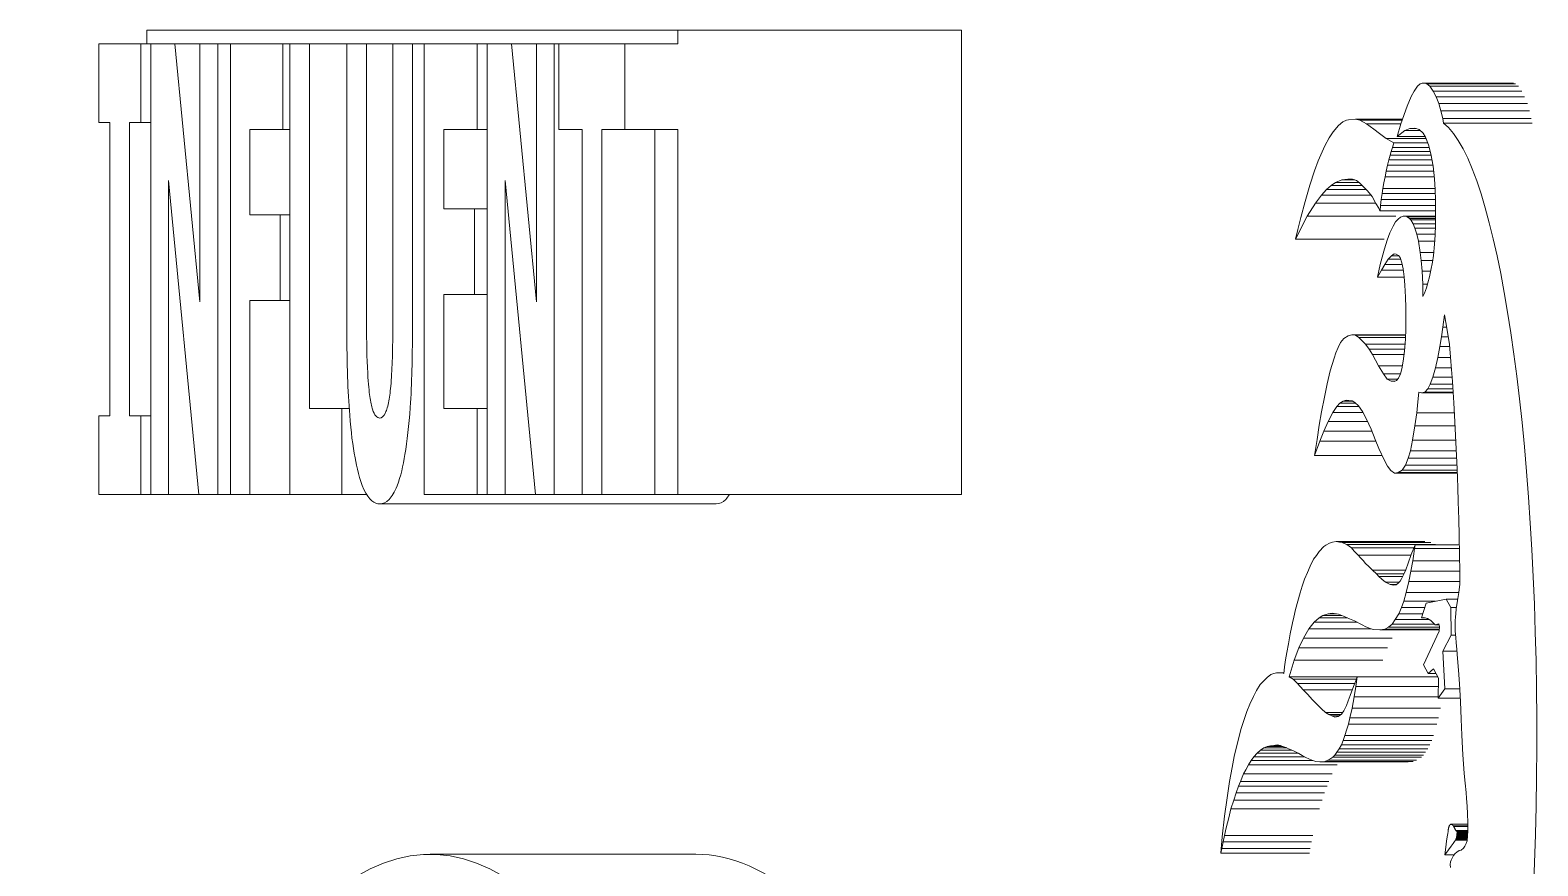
# Model space of a CAD drawing. Header units: inches. Extents: x 14 to 368, y 5 to 236.
# Drawn here: x 174.13 to 175.178, y 103.436 to 104.016 of the extents above; entities that cross this region are included whole.
import ezdxf

# ---------------------------------------------------------------- set-up
doc = ezdxf.new("R2010")
doc.units = ezdxf.units.IN
doc.header["$LTSCALE"] = 11
doc.header["$MEASUREMENT"] = 0
doc.layers.add('Visible (ANSI)', color=7, linetype='Continuous', lineweight=50)

msp = doc.modelspace()

# ---------------------------------------------------------------- linework, layer by layer
at = {"layer": 'Visible (ANSI)', "linetype": 'Continuous', "lineweight": 18}
for p, q in [((174.211443, 104.016225), (174.580445, 104.016225)), ((174.211443, 104.006725), (174.211443, 104.016225)), ((174.580445, 104.016225), (174.580445, 104.006725)), ((174.777407, 104.016225), (174.580445, 104.016225)), ((174.777407, 104.016225), (174.777407, 103.693725)), ((174.207194, 104.006725), (174.177948, 104.006725)), ((174.177948, 104.006725), (174.177948, 103.952191)), ((174.214045, 104.006725), (174.207194, 104.006725)), ((174.207194, 103.952191), (174.207194, 104.006725)), ((174.230782, 104.006725), (174.214045, 104.006725)), ((174.214045, 104.006725), (174.214045, 103.693725)), ((174.248136, 104.006725), (174.230782, 104.006725)), ((174.248136, 103.827397), (174.230782, 104.006725)), ((174.260601, 104.006725), (174.248136, 104.006725)), ((174.248136, 104.006725), (174.248136, 103.827397)), ((174.269434, 104.006725), (174.260601, 104.006725)), ((174.260601, 103.693725), (174.260601, 104.006725)), ((174.305815, 104.006725), (174.269434, 104.006725)), ((174.269434, 104.006725), (174.269434, 103.693725)), ((174.31064, 104.006725), (174.305815, 104.006725)), ((174.305815, 103.947118), (174.305815, 104.006725)), ((174.324294, 104.006725), (174.31064, 104.006725)), ((174.31064, 104.006725), (174.31064, 103.693725)), ((174.350393, 104.006725), (174.324294, 104.006725)), ((174.324294, 103.753332), (174.324294, 104.006725)), ((174.364047, 104.006725), (174.350393, 104.006725)), ((174.350393, 104.006725), (174.350393, 103.806851)), ((174.382282, 104.006725), (174.364047, 104.006725)), ((174.364047, 103.811417), (174.364047, 104.006725)), ((174.395936, 104.006725), (174.382282, 104.006725)), ((174.382282, 104.006725), (174.382282, 103.811417)), ((174.404196, 104.006725), (174.395936, 104.006725)), ((174.395936, 103.807105), (174.395936, 104.006725)), ((174.44093, 104.006725), (174.404196, 104.006725)), ((174.404196, 104.006725), (174.404196, 103.693725)), ((174.447957, 104.006725), (174.44093, 104.006725)), ((174.44093, 103.947118), (174.44093, 104.006725)), ((174.464694, 104.006725), (174.447957, 104.006725)), ((174.447957, 104.006725), (174.447957, 103.693725)), ((174.482048, 104.006725), (174.464694, 104.006725)), ((174.482048, 103.827397), (174.464694, 104.006725)), ((174.494513, 104.006725), (174.482048, 104.006725)), ((174.482048, 104.006725), (174.482048, 103.827397)), ((174.497708, 104.006725), (174.494513, 104.006725)), ((174.494513, 103.693725), (174.494513, 104.006725)), ((174.543515, 104.006725), (174.497708, 104.006725)), ((174.497708, 104.006725), (174.497708, 103.947118)), ((174.580445, 104.006725), (174.543515, 104.006725)), ((174.543515, 103.947118), (174.543515, 104.006725)), ((175.092033, 103.973857), (175.09441, 103.977305)), ((175.09441, 103.977305), (175.096109, 103.978959)), ((175.096109, 103.978959), (175.097664, 103.979334)), ((175.097664, 103.979334), (175.099433, 103.979469)), ((175.160984, 103.979469), (175.099433, 103.979469)), ((175.099433, 103.979469), (175.100925, 103.97894)), ((175.162476, 103.97894), (175.100925, 103.97894)), ((175.100925, 103.97894), (175.102885, 103.977374)), ((175.164436, 103.977374), (175.102885, 103.977374)), ((175.102885, 103.977374), (175.105306, 103.973892)), ((175.087099, 103.963465), (175.08996, 103.970215)), ((175.08996, 103.970215), (175.092033, 103.973857)), ((175.166856, 103.973892), (175.105306, 103.973892)), ((175.105306, 103.973892), (175.107271, 103.969861)), ((175.168822, 103.969861), (175.107271, 103.969861)), ((175.107271, 103.969861), (175.109183, 103.965182)), ((175.170733, 103.965182), (175.109183, 103.965182)), ((175.109183, 103.965182), (175.110573, 103.960249)), ((175.042567, 103.95262), (175.044908, 103.953678)), ((175.044908, 103.953678), (175.046354, 103.953965)), ((175.046354, 103.953965), (175.051268, 103.95434)), ((175.083975, 103.95434), (175.051268, 103.95434)), ((175.051268, 103.95434), (175.054375, 103.953783)), ((175.083784, 103.953783), (175.054375, 103.953783)), ((175.054375, 103.953783), (175.059027, 103.951214)), ((175.082889, 103.951168), (175.087099, 103.963465)), ((175.172123, 103.960249), (175.110573, 103.960249)), ((175.110573, 103.960249), (175.111852, 103.95488)), ((175.173403, 103.95488), (175.111852, 103.95488)), ((175.111852, 103.95488), (175.112397, 103.951619)), ((174.177948, 103.952191), (174.185744, 103.952191)), ((174.185744, 103.952191), (174.185744, 103.748259)), ((174.199398, 103.952191), (174.207194, 103.952191)), ((174.199398, 103.748259), (174.199398, 103.952191)), ((174.214045, 103.952191), (174.207194, 103.952191)), ((174.283, 103.947118), (174.305815, 103.947118)), ((174.283, 103.888018), (174.283, 103.947118)), ((174.31064, 103.947118), (174.305815, 103.947118)), ((174.417762, 103.892077), (174.417762, 103.947118)), ((174.417762, 103.947118), (174.44093, 103.947118)), ((174.447957, 103.947118), (174.44093, 103.947118)), ((174.497708, 103.947118), (174.513784, 103.947118)), ((174.513784, 103.947118), (174.513784, 103.693725)), ((174.527438, 103.947118), (174.543515, 103.947118)), ((174.527438, 103.693725), (174.527438, 103.947118)), ((174.580445, 103.947118), (174.543515, 103.947118)), ((174.564369, 103.693725), (174.564369, 103.947118)), ((174.580445, 103.947118), (174.580445, 103.693725)), ((175.033069, 103.941347), (175.035758, 103.945655)), ((175.035758, 103.945655), (175.039415, 103.950036)), ((175.039415, 103.950036), (175.042567, 103.95262)), ((175.082904, 103.951214), (175.059027, 103.951214)), ((175.059027, 103.951214), (175.063899, 103.947409)), ((175.063899, 103.947409), (175.067898, 103.944373)), ((175.067898, 103.944373), (175.072697, 103.94098)), ((175.080184, 103.942252), (175.082889, 103.951168)), ((175.085513, 103.946609), (175.080184, 103.942252)), ((175.088962, 103.947931), (175.085513, 103.946609)), ((175.096132, 103.946609), (175.085513, 103.946609)), ((175.092597, 103.948208), (175.088962, 103.947931)), ((175.093354, 103.947931), (175.088962, 103.947931)), ((175.095591, 103.947113), (175.092597, 103.948208)), ((175.09822, 103.944665), (175.095591, 103.947113)), ((175.099837, 103.941876), (175.09822, 103.944665)), ((175.173947, 103.951619), (175.112397, 103.951619)), ((175.025312, 103.925518), (175.029924, 103.935833)), ((175.029924, 103.935833), (175.033069, 103.941347)), ((175.100198, 103.94098), (175.072697, 103.94098)), ((175.072697, 103.94098), (175.077864, 103.938046)), ((175.076892, 103.934627), (175.076088, 103.931952)), ((175.077864, 103.938046), (175.076892, 103.934627)), ((175.102524, 103.934627), (175.076892, 103.934627)), ((175.101382, 103.938046), (175.077864, 103.938046)), ((175.099619, 103.942252), (175.080184, 103.942252)), ((175.102012, 103.936481), (175.099837, 103.941876)), ((175.10373, 103.930258), (175.102012, 103.936481)), ((175.022766, 103.918524), (175.025312, 103.925518)), ((175.073602, 103.92233), (175.072643, 103.918165)), ((175.074502, 103.926035), (175.073602, 103.92233)), ((175.105059, 103.92233), (175.073602, 103.92233)), ((175.075344, 103.929281), (175.074502, 103.926035)), ((175.104438, 103.926035), (175.074502, 103.926035)), ((175.076088, 103.931952), (175.075344, 103.929281)), ((175.103893, 103.929281), (175.075344, 103.929281)), ((175.103262, 103.931952), (175.076088, 103.931952)), ((175.105176, 103.92163), (175.10373, 103.930258)), ((175.10607, 103.91296), (175.105176, 103.92163)), ((174.22651, 103.911861), (174.247475, 103.693725)), ((174.22651, 103.693725), (174.22651, 103.911861)), ((174.460422, 103.693725), (174.460422, 103.911861)), ((174.460422, 103.911861), (174.481387, 103.693725)), ((175.019478, 103.908603), (175.022766, 103.918524)), ((175.041714, 103.912224), (175.037445, 103.910483)), ((175.045925, 103.912776), (175.041714, 103.912224)), ((175.050788, 103.912224), (175.041714, 103.912224)), ((175.049175, 103.912793), (175.045925, 103.912776)), ((175.049223, 103.912776), (175.045925, 103.912776)), ((175.051865, 103.911844), (175.049175, 103.912793)), ((175.054156, 103.910172), (175.051865, 103.911844)), ((175.071803, 103.914237), (175.071022, 103.9102)), ((175.072643, 103.918165), (175.071803, 103.914237)), ((175.105939, 103.914237), (175.071803, 103.914237)), ((175.105534, 103.918165), (175.072643, 103.918165)), ((175.106548, 103.905318), (175.10607, 103.91296)), ((175.016296, 103.897226), (175.019478, 103.908603)), ((175.027555, 103.901649), (175.023435, 103.896026)), ((175.031036, 103.905608), (175.027555, 103.901649)), ((175.061983, 103.901649), (175.027555, 103.901649)), ((175.03428, 103.908395), (175.031036, 103.905608)), ((175.058559, 103.905608), (175.031036, 103.905608)), ((175.037445, 103.910483), (175.03428, 103.908395)), ((175.055879, 103.908395), (175.03428, 103.908395)), ((175.05373, 103.910483), (175.037445, 103.910483)), ((175.056448, 103.907808), (175.054156, 103.910172)), ((175.059545, 103.904581), (175.056448, 103.907808)), ((175.062816, 103.900647), (175.059545, 103.904581)), ((175.069755, 103.90283), (175.069133, 103.898577)), ((175.07028, 103.906279), (175.069755, 103.90283)), ((175.106671, 103.90283), (175.069755, 103.90283)), ((175.071022, 103.9102), (175.07028, 103.906279)), ((175.106488, 103.906279), (175.07028, 103.906279)), ((175.106886, 103.898459), (175.106548, 103.905318)), ((174.439124, 103.892077), (174.417762, 103.892077)), ((174.447957, 103.892077), (174.439124, 103.892077)), ((174.439124, 103.83247), (174.439124, 103.892077)), ((175.013316, 103.886156), (175.016296, 103.897226)), ((175.023435, 103.896026), (175.017799, 103.887055)), ((175.065376, 103.896026), (175.023435, 103.896026)), ((175.065516, 103.895774), (175.062816, 103.900647)), ((175.067449, 103.892459), (175.065516, 103.895774)), ((175.068157, 103.890778), (175.067449, 103.892459)), ((175.068324, 103.890791), (175.068157, 103.890778)), ((175.106957, 103.890778), (175.068157, 103.890778)), ((175.068609, 103.894332), (175.068324, 103.890791)), ((175.106957, 103.890791), (175.068324, 103.890791)), ((175.069133, 103.898577), (175.068609, 103.894332)), ((175.106924, 103.894332), (175.068609, 103.894332)), ((175.10688, 103.898577), (175.069133, 103.898577)), ((175.106962, 103.890321), (175.106886, 103.898459)), ((175.106918, 103.881028), (175.106962, 103.890321)), ((174.304009, 103.888018), (174.283, 103.888018)), ((174.304009, 103.828411), (174.304009, 103.888018)), ((174.31064, 103.888018), (174.304009, 103.888018)), ((175.017799, 103.887055), (175.009684, 103.870934)), ((175.011196, 103.877789), (175.013316, 103.886156)), ((175.079349, 103.887055), (175.017799, 103.887055)), ((175.075221, 103.875379), (175.077394, 103.880063)), ((175.077394, 103.880063), (175.07913, 103.883161)), ((175.07913, 103.883161), (175.080917, 103.884991)), ((175.080917, 103.884991), (175.082567, 103.886243)), ((175.082567, 103.886243), (175.084284, 103.886939)), ((175.106946, 103.886939), (175.084284, 103.886939)), ((175.084284, 103.886939), (175.085903, 103.886921)), ((175.106946, 103.886921), (175.085903, 103.886921)), ((175.085903, 103.886921), (175.08723, 103.886458)), ((175.106944, 103.886458), (175.08723, 103.886458)), ((175.08723, 103.886458), (175.088729, 103.885442)), ((175.106939, 103.885442), (175.088729, 103.885442)), ((175.088729, 103.885442), (175.089836, 103.884397)), ((175.106934, 103.884397), (175.089836, 103.884397)), ((175.089836, 103.884397), (175.091241, 103.88168)), ((175.106921, 103.88168), (175.091241, 103.88168)), ((175.091241, 103.88168), (175.092524, 103.878672)), ((175.106709, 103.873766), (175.106918, 103.881028)), ((175.009684, 103.870934), (175.011196, 103.877789)), ((175.071234, 103.870934), (175.009684, 103.870934)), ((175.071336, 103.864198), (175.073318, 103.870433)), ((175.073318, 103.870433), (175.075221, 103.875379)), ((175.10685, 103.878672), (175.092524, 103.878672)), ((175.092524, 103.878672), (175.093909, 103.8744)), ((175.106727, 103.8744), (175.093909, 103.8744)), ((175.093909, 103.8744), (175.095024, 103.869543)), ((175.106409, 103.869543), (175.095024, 103.869543)), ((175.095024, 103.869543), (175.09622, 103.861868)), ((175.106271, 103.867602), (175.106709, 103.873766)), ((175.069705, 103.858425), (175.071336, 103.864198)), ((175.076363, 103.859419), (175.074024, 103.857058)), ((175.078049, 103.860738), (175.076363, 103.859419)), ((175.081441, 103.859419), (175.076363, 103.859419)), ((175.079498, 103.86065), (175.078049, 103.860738)), ((175.081155, 103.859784), (175.079498, 103.86065)), ((175.08233, 103.858287), (175.081155, 103.859784)), ((175.1057, 103.861868), (175.09622, 103.861868)), ((175.09622, 103.861868), (175.096895, 103.856271)), ((175.104783, 103.854977), (175.105482, 103.859676)), ((175.105482, 103.859676), (175.106271, 103.867602)), ((175.066521, 103.844556), (175.068514, 103.853534)), ((175.069248, 103.849553), (175.06659, 103.844561)), ((175.068514, 103.853534), (175.069705, 103.858425)), ((175.071653, 103.853505), (175.069248, 103.849553)), ((175.084547, 103.849553), (175.069248, 103.849553)), ((175.074024, 103.857058), (175.071653, 103.853505)), ((175.083781, 103.853505), (175.071653, 103.853505)), ((175.082736, 103.857058), (175.074024, 103.857058)), ((175.083546, 103.85461), (175.08233, 103.858287)), ((175.084417, 103.850511), (175.083546, 103.85461)), ((175.085189, 103.844817), (175.084417, 103.850511)), ((175.104975, 103.856271), (175.096895, 103.856271)), ((175.096895, 103.856271), (175.097551, 103.848696)), ((175.10352, 103.848696), (175.097551, 103.848696)), ((175.097551, 103.848696), (175.097989, 103.839834)), ((175.102707, 103.844972), (175.103697, 103.849507)), ((175.103697, 103.849507), (175.104783, 103.854977)), ((175.06659, 103.844561), (175.066521, 103.844556)), ((175.085207, 103.844556), (175.066521, 103.844556)), ((175.085206, 103.844561), (175.06659, 103.844561)), ((175.085581, 103.839094), (175.085189, 103.844817)), ((175.086014, 103.830795), (175.085581, 103.839094)), ((175.101377, 103.839834), (175.097989, 103.839834)), ((175.097989, 103.839834), (175.098156, 103.831092)), ((175.100561, 103.837191), (175.101619, 103.840616)), ((175.101619, 103.840616), (175.102707, 103.844972)), ((174.283, 103.693725), (174.283, 103.828411)), ((174.283, 103.828411), (174.304009, 103.828411)), ((174.31064, 103.828411), (174.304009, 103.828411)), ((174.417762, 103.83247), (174.439124, 103.83247)), ((174.417762, 103.753332), (174.417762, 103.83247)), ((174.447957, 103.83247), (174.439124, 103.83247)), ((175.086169, 103.823467), (175.086014, 103.830795)), ((175.098156, 103.831092), (175.099213, 103.833558)), ((175.099213, 103.833558), (175.100561, 103.837191)), ((175.086221, 103.815536), (175.086169, 103.823467)), ((175.113034, 103.81852), (175.11203, 103.809943)), ((175.114885, 103.807778), (175.113034, 103.81852)), ((175.085943, 103.801629), (175.086168, 103.808589)), ((175.086168, 103.808589), (175.086221, 103.815536)), ((175.11203, 103.809943), (175.111023, 103.803109)), ((175.114512, 103.809943), (175.11203, 103.809943)), ((175.116521, 103.797874), (175.114885, 103.807778)), ((175.039202, 103.795826), (175.040849, 103.799125)), ((175.040849, 103.799125), (175.043221, 103.802083)), ((175.043221, 103.802083), (175.046182, 103.803896)), ((175.046182, 103.803896), (175.048747, 103.804681)), ((175.086042, 103.804681), (175.048747, 103.804681)), ((175.048747, 103.804681), (175.0513, 103.804281)), ((175.086029, 103.804281), (175.0513, 103.804281)), ((175.0513, 103.804281), (175.053648, 103.802674)), ((175.085977, 103.802674), (175.053648, 103.802674)), ((175.053648, 103.802674), (175.055963, 103.80047)), ((175.055963, 103.80047), (175.058244, 103.798065)), ((175.085704, 103.798065), (175.058244, 103.798065)), ((175.058244, 103.798065), (175.060666, 103.794679)), ((175.085375, 103.793164), (175.085943, 103.801629)), ((175.109902, 103.796484), (175.108404, 103.788741)), ((175.111023, 103.803109), (175.109902, 103.796484)), ((175.116643, 103.796484), (175.109902, 103.796484)), ((175.115657, 103.803109), (175.111023, 103.803109)), ((175.117563, 103.785978), (175.116521, 103.797874)), ((175.033688, 103.779535), (175.036391, 103.78847)), ((175.036391, 103.78847), (175.037658, 103.792137)), ((175.037658, 103.792137), (175.039202, 103.795826)), ((175.085477, 103.794679), (175.060666, 103.794679)), ((175.060666, 103.794679), (175.063053, 103.790894)), ((175.085081, 103.790894), (175.063053, 103.790894)), ((175.063053, 103.790894), (175.065081, 103.787054)), ((175.065081, 103.787054), (175.067227, 103.783052)), ((175.083541, 103.780924), (175.084494, 103.786352)), ((175.084494, 103.786352), (175.085375, 103.793164)), ((175.108404, 103.788741), (175.106829, 103.781646)), ((175.117321, 103.788741), (175.108404, 103.788741)), ((175.118584, 103.772135), (175.117563, 103.785978)), ((175.031502, 103.770442), (175.033688, 103.779535)), ((175.083915, 103.783052), (175.067227, 103.783052)), ((175.067227, 103.783052), (175.070757, 103.77737)), ((175.082435, 103.77737), (175.070757, 103.77737)), ((175.070757, 103.77737), (175.073352, 103.773799)), ((175.081074, 103.774387), (175.08248, 103.77747)), ((175.08248, 103.77747), (175.083541, 103.780924)), ((175.10495, 103.775182), (175.103181, 103.770251)), ((175.106829, 103.781646), (175.10495, 103.775182)), ((175.118359, 103.775182), (175.10495, 103.775182)), ((175.117883, 103.781646), (175.106829, 103.781646)), ((175.029664, 103.761301), (175.031502, 103.770442)), ((175.080531, 103.773799), (175.073352, 103.773799)), ((175.073352, 103.773799), (175.076079, 103.77242)), ((175.078706, 103.77242), (175.076079, 103.77242)), ((175.076079, 103.77242), (175.078217, 103.772186)), ((175.078217, 103.772186), (175.079698, 103.772894)), ((175.079698, 103.772894), (175.081074, 103.774387)), ((175.095335, 103.764658), (175.094624, 103.757915)), ((175.09717, 103.764344), (175.095335, 103.764658)), ((175.099443, 103.764735), (175.09717, 103.764344)), ((175.101445, 103.767067), (175.099443, 103.764735)), ((175.119096, 103.764735), (175.099443, 103.764735)), ((175.103181, 103.770251), (175.101445, 103.767067)), ((175.118934, 103.767067), (175.101445, 103.767067)), ((175.118714, 103.770251), (175.103181, 103.770251)), ((175.119608, 103.757329), (175.118584, 103.772135)), ((175.02765, 103.751146), (175.029664, 103.761301)), ((175.038202, 103.754746), (175.035407, 103.750561)), ((175.040397, 103.757147), (175.038202, 103.754746)), ((175.053557, 103.754746), (175.038202, 103.754746)), ((175.042681, 103.758563), (175.040397, 103.757147)), ((175.051154, 103.757147), (175.040397, 103.757147)), ((175.044836, 103.759224), (175.042681, 103.758563)), ((175.04918, 103.758563), (175.042681, 103.758563)), ((175.046736, 103.758872), (175.044836, 103.759224)), ((175.04885, 103.758785), (175.046736, 103.758872)), ((175.050838, 103.757447), (175.04885, 103.758785)), ((175.05326, 103.755149), (175.050838, 103.757447)), ((175.05603, 103.751388), (175.05326, 103.755149)), ((175.094624, 103.757915), (175.093818, 103.750329)), ((175.119123, 103.764344), (175.09717, 103.764344)), ((175.120366, 103.744214), (175.119608, 103.757329)), ((174.177948, 103.748259), (174.177948, 103.693725)), ((174.185744, 103.748259), (174.177948, 103.748259)), ((174.207194, 103.748259), (174.199398, 103.748259)), ((174.207194, 103.693725), (174.207194, 103.748259)), ((174.214045, 103.748259), (174.207194, 103.748259)), ((174.346889, 103.753332), (174.324294, 103.753332)), ((174.351989, 103.753332), (174.346889, 103.753332)), ((174.346889, 103.693725), (174.346889, 103.753332)), ((174.44093, 103.753332), (174.417762, 103.753332)), ((174.447957, 103.753332), (174.44093, 103.753332)), ((174.44093, 103.693725), (174.44093, 103.753332)), ((175.026096, 103.741808), (175.02765, 103.751146)), ((175.032163, 103.744327), (175.029227, 103.737735)), ((175.035407, 103.750561), (175.032163, 103.744327)), ((175.059733, 103.744327), (175.032163, 103.744327)), ((175.056481, 103.750561), (175.035407, 103.750561)), ((175.059019, 103.745907), (175.05603, 103.751388)), ((175.062101, 103.739086), (175.059019, 103.745907)), ((175.093818, 103.750329), (175.092579, 103.741316)), ((175.120013, 103.750329), (175.093818, 103.750329)), ((175.121244, 103.725211), (175.120366, 103.744214)), ((175.024544, 103.731845), (175.026096, 103.741808)), ((175.029227, 103.737735), (175.026537, 103.730808)), ((175.062639, 103.737735), (175.029227, 103.737735)), ((175.065018, 103.731761), (175.062101, 103.739086)), ((175.092579, 103.741316), (175.090984, 103.731386)), ((175.1205, 103.741316), (175.092579, 103.741316)), ((175.022885, 103.720623), (175.024544, 103.731845)), ((175.026537, 103.730808), (175.022885, 103.720623)), ((175.065382, 103.730808), (175.026537, 103.730808)), ((175.067379, 103.725586), (175.065018, 103.731761)), ((175.071334, 103.71715), (175.067379, 103.725586)), ((175.089402, 103.72402), (175.087961, 103.718893)), ((175.090984, 103.731386), (175.089402, 103.72402)), ((175.121297, 103.72402), (175.089402, 103.72402)), ((175.120959, 103.731386), (175.090984, 103.731386)), ((175.121848, 103.711486), (175.121244, 103.725211)), ((175.069706, 103.720623), (175.022885, 103.720623)), ((175.073414, 103.713336), (175.071334, 103.71715)), ((175.075837, 103.710344), (175.073414, 103.713336)), ((175.085986, 103.714005), (175.083621, 103.71048)), ((175.087961, 103.718893), (175.085986, 103.714005)), ((175.121737, 103.714005), (175.085986, 103.714005)), ((175.121522, 103.718893), (175.087961, 103.718893)), ((175.078326, 103.708548), (175.075837, 103.710344)), ((175.08096, 103.708884), (175.078326, 103.708548)), ((175.121961, 103.708548), (175.078326, 103.708548)), ((175.083621, 103.71048), (175.08096, 103.708884)), ((175.121948, 103.708884), (175.08096, 103.708884)), ((175.121887, 103.71048), (175.083621, 103.71048)), ((175.122346, 103.6985), (175.121848, 103.711486)), ((174.177948, 103.693725), (174.207194, 103.693725)), ((174.214045, 103.693725), (174.207194, 103.693725)), ((174.214045, 103.693725), (174.22651, 103.693725)), ((174.247475, 103.693725), (174.22651, 103.693725)), ((174.247475, 103.693725), (174.260601, 103.693725)), ((174.269434, 103.693725), (174.260601, 103.693725)), ((174.269434, 103.693725), (174.283, 103.693725)), ((174.31064, 103.693725), (174.283, 103.693725)), ((174.31064, 103.693725), (174.346889, 103.693725)), ((174.364052, 103.693725), (174.346889, 103.693725)), ((174.404196, 103.693725), (174.44093, 103.693725)), ((174.447957, 103.693725), (174.44093, 103.693725)), ((174.447957, 103.693725), (174.460422, 103.693725)), ((174.481387, 103.693725), (174.460422, 103.693725)), ((174.481387, 103.693725), (174.494513, 103.693725)), ((174.513784, 103.693725), (174.494513, 103.693725)), ((174.513784, 103.693725), (174.527438, 103.693725)), ((174.564369, 103.693725), (174.527438, 103.693725)), ((174.580445, 103.693725), (174.564369, 103.693725)), ((174.592755, 103.693725), (174.580445, 103.693725)), ((174.777407, 103.693725), (174.592755, 103.693725)), ((175.122656, 103.688575), (175.122346, 103.6985)), ((174.607056, 103.68713), (174.373164, 103.68713)), ((175.122996, 103.676476), (175.122656, 103.688575)), ((175.123283, 103.665208), (175.122996, 103.676476)), ((175.030594, 103.658429), (175.033156, 103.659943)), ((175.033156, 103.659943), (175.035307, 103.660634)), ((175.035307, 103.660634), (175.037804, 103.660956)), ((175.099354, 103.660956), (175.037804, 103.660956)), ((175.037804, 103.660956), (175.040233, 103.660482)), ((175.040233, 103.660482), (175.041965, 103.660202)), ((175.103515, 103.660202), (175.041965, 103.660202)), ((175.041965, 103.660202), (175.043501, 103.659528)), ((175.123576, 103.651159), (175.123283, 103.665208)), ((175.022199, 103.648689), (175.024094, 103.651206)), ((175.024094, 103.651206), (175.026012, 103.65412)), ((175.026012, 103.65412), (175.029336, 103.657411)), ((175.029336, 103.657411), (175.030594, 103.658429)), ((175.043501, 103.659528), (175.045243, 103.658871)), ((175.106794, 103.658871), (175.045243, 103.658871)), ((175.045243, 103.658871), (175.046849, 103.657675)), ((175.046849, 103.657675), (175.04857, 103.656488)), ((175.091792, 103.656488), (175.04857, 103.656488)), ((175.04857, 103.656488), (175.05043, 103.65439)), ((175.05043, 103.65439), (175.053197, 103.651551)), ((175.089886, 103.651551), (175.053197, 103.651551)), ((175.053197, 103.651551), (175.054804, 103.649697)), ((175.054804, 103.649697), (175.056527, 103.647719)), ((175.087868, 103.645909), (175.090009, 103.651895)), ((175.090009, 103.651895), (175.092638, 103.658669)), ((175.091763, 103.652332), (175.091094, 103.647646)), ((175.092332, 103.656209), (175.091763, 103.652332)), ((175.092638, 103.658669), (175.092332, 103.656209)), ((175.12347, 103.656209), (175.092332, 103.656209)), ((175.123419, 103.658669), (175.092638, 103.658669)), ((175.12373, 103.640693), (175.123576, 103.651159)), ((175.015876, 103.634843), (175.017858, 103.639475)), ((175.017858, 103.639475), (175.019782, 103.643892)), ((175.019782, 103.643892), (175.022199, 103.648689)), ((175.056527, 103.647719), (175.058318, 103.645747)), ((175.058318, 103.645747), (175.060522, 103.643543)), ((175.060522, 103.643543), (175.062979, 103.641095)), ((175.086129, 103.641095), (175.062979, 103.641095)), ((175.062979, 103.641095), (175.065953, 103.638541)), ((175.08486, 103.638395), (175.086214, 103.641275)), ((175.086214, 103.641275), (175.087868, 103.645909)), ((175.089829, 103.640378), (175.08835, 103.633093)), ((175.091094, 103.647646), (175.089829, 103.640378)), ((175.123734, 103.640378), (175.089829, 103.640378)), ((175.123627, 103.647646), (175.091094, 103.647646)), ((175.123855, 103.631272), (175.12373, 103.640693)), ((175.012874, 103.625389), (175.014261, 103.629976)), ((175.014261, 103.629976), (175.015876, 103.634843)), ((175.084929, 103.638541), (175.065953, 103.638541)), ((175.065953, 103.638541), (175.06756, 103.636687)), ((175.084084, 103.636687), (175.06756, 103.636687)), ((175.06756, 103.636687), (175.06958, 103.634864)), ((175.06958, 103.634864), (175.072105, 103.632816)), ((175.081813, 103.632816), (175.072105, 103.632816)), ((175.072105, 103.632816), (175.075325, 103.631078)), ((175.079552, 103.631078), (175.075325, 103.631078)), ((175.075325, 103.631078), (175.077479, 103.630584)), ((175.077479, 103.630584), (175.079425, 103.630996)), ((175.079425, 103.630996), (175.081026, 103.63204)), ((175.081026, 103.63204), (175.082329, 103.633326)), ((175.082329, 103.633326), (175.08331, 103.634982)), ((175.08331, 103.634982), (175.08486, 103.638395)), ((175.08835, 103.633093), (175.086551, 103.625579)), ((175.123831, 103.633093), (175.08835, 103.633093)), ((175.123062, 103.625674), (175.123855, 103.631272)), ((175.009648, 103.613678), (175.011192, 103.619594)), ((175.011192, 103.619594), (175.012874, 103.625389)), ((175.084809, 103.619452), (175.083288, 103.615238)), ((175.086551, 103.625579), (175.084809, 103.619452)), ((175.106952, 103.619452), (175.084809, 103.619452)), ((175.123045, 103.625579), (175.086551, 103.625579)), ((175.097216, 103.607988), (175.100363, 103.61811)), ((175.100363, 103.61811), (175.114273, 103.620944)), ((175.122232, 103.620944), (175.114273, 103.620944)), ((175.114273, 103.620944), (175.117458, 103.615106)), ((175.121212, 103.614122), (175.122056, 103.619944)), ((175.122056, 103.619944), (175.123062, 103.625674)), ((175.007486, 103.604544), (175.008373, 103.608425)), ((175.008373, 103.608425), (175.009648, 103.613678)), ((175.025982, 103.60798), (175.022641, 103.605062)), ((175.028685, 103.609621), (175.025982, 103.60798)), ((175.045631, 103.60798), (175.025982, 103.60798)), ((175.032244, 103.610711), (175.028685, 103.609621)), ((175.041576, 103.609621), (175.028685, 103.609621)), ((175.035113, 103.611145), (175.032244, 103.610711)), ((175.037734, 103.610711), (175.032244, 103.610711)), ((175.039353, 103.610444), (175.035113, 103.611145)), ((175.043024, 103.609084), (175.039353, 103.610444)), ((175.047124, 103.607348), (175.043024, 103.609084)), ((175.050546, 103.60597), (175.047124, 103.607348)), ((175.081339, 103.610787), (175.078855, 103.606704)), ((175.083288, 103.615238), (175.081339, 103.610787)), ((175.098086, 103.610787), (175.081339, 103.610787)), ((175.09947, 103.615238), (175.083288, 103.615238)), ((175.098845, 103.608112), (175.097216, 103.607988)), ((175.099393, 103.607988), (175.097216, 103.607988)), ((175.101356, 103.607544), (175.098845, 103.608112)), ((175.10365, 103.606198), (175.101356, 103.607544)), ((175.121355, 103.615106), (175.117458, 103.615106)), ((175.117458, 103.615106), (175.117722, 103.595869)), ((175.12057, 103.60585), (175.120706, 103.608738)), ((175.120706, 103.608738), (175.12088, 103.610808)), ((175.12088, 103.610808), (175.121212, 103.614122)), ((175.005959, 103.596761), (175.007486, 103.604544)), ((175.018735, 103.600256), (175.015117, 103.593833)), ((175.022641, 103.605062), (175.018735, 103.600256)), ((175.062069, 103.600256), (175.018735, 103.600256)), ((175.052244, 103.605062), (175.022641, 103.605062)), ((175.05591, 103.603102), (175.050546, 103.60597)), ((175.058477, 103.601659), (175.05591, 103.603102)), ((175.061436, 103.60045), (175.058477, 103.601659)), ((175.063574, 103.599794), (175.061436, 103.60045)), ((175.068116, 103.599533), (175.063574, 103.599794)), ((175.071712, 103.600012), (175.068116, 103.599533)), ((175.109476, 103.599533), (175.068116, 103.599533)), ((175.074273, 103.601437), (175.071712, 103.600012)), ((175.10953, 103.600012), (175.071712, 103.600012)), ((175.076726, 103.603673), (175.074273, 103.601437)), ((175.109691, 103.601437), (175.074273, 103.601437)), ((175.078855, 103.606704), (175.076726, 103.603673)), ((175.106162, 103.603673), (175.076726, 103.603673)), ((175.102788, 103.606704), (175.078855, 103.606704)), ((175.098436, 103.575396), (175.109392, 103.598781)), ((175.106695, 103.603137), (175.10365, 103.606198)), ((175.109072, 103.603825), (175.106695, 103.603137)), ((175.109303, 103.603137), (175.106695, 103.603137)), ((175.109737, 103.601848), (175.109072, 103.603825)), ((175.109392, 103.598781), (175.109737, 103.601848)), ((175.120561, 103.601943), (175.12057, 103.60585)), ((175.12064, 103.598865), (175.120561, 103.601943)), ((175.121079, 103.594067), (175.12064, 103.598865)), ((175.003588, 103.583902), (175.004613, 103.589959)), ((175.004613, 103.589959), (175.005959, 103.596761)), ((175.011927, 103.587033), (175.008741, 103.578594)), ((175.015117, 103.593833), (175.011927, 103.587033)), ((175.073477, 103.587033), (175.011927, 103.587033)), ((175.076667, 103.593833), (175.015117, 103.593833)), ((175.117722, 103.595869), (175.111978, 103.58479)), ((175.120914, 103.595869), (175.117722, 103.595869)), ((175.121337, 103.590755), (175.121079, 103.594067)), ((175.121669, 103.586052), (175.121337, 103.590755)), ((175.002032, 103.573857), (175.002704, 103.578681)), ((175.002704, 103.578681), (175.003588, 103.583902)), ((175.008741, 103.578594), (175.005135, 103.567049)), ((175.070292, 103.578594), (175.008741, 103.578594)), ((175.121774, 103.58479), (175.111978, 103.58479)), ((175.111978, 103.58479), (175.113404, 103.558547)), ((175.122202, 103.579616), (175.121669, 103.586052)), ((175.122792, 103.571597), (175.122202, 103.579616)), ((174.987534, 103.564259), (174.989808, 103.56653)), ((174.989808, 103.56653), (174.992339, 103.568505)), ((174.992339, 103.568505), (174.994616, 103.569378)), ((174.994616, 103.569378), (174.996374, 103.569653)), ((174.996374, 103.569653), (174.99728, 103.569722)), ((174.99728, 103.569722), (174.999234, 103.56973)), ((174.999234, 103.56973), (175.000723, 103.569844)), ((175.001506, 103.569844), (175.000723, 103.569844)), ((175.000723, 103.569844), (175.001469, 103.569382)), ((175.001469, 103.569382), (175.001625, 103.571352)), ((175.001625, 103.571352), (175.002032, 103.573857)), ((175.066685, 103.567049), (175.005135, 103.567049)), ((175.005135, 103.567049), (175.007848, 103.565281)), ((175.051411, 103.564308), (175.052468, 103.566898)), ((175.052478, 103.566898), (175.051562, 103.56033)), ((175.052468, 103.566898), (175.052478, 103.566898)), ((175.108539, 103.566898), (175.052478, 103.566898)), ((175.101709, 103.569311), (175.098436, 103.575396)), ((175.105488, 103.572639), (175.101709, 103.569311)), ((175.107257, 103.569311), (175.101709, 103.569311)), ((175.108983, 103.566065), (175.105488, 103.572639)), ((175.108618, 103.552101), (175.108983, 103.566065)), ((175.123475, 103.562089), (175.122792, 103.571597)), ((174.980296, 103.553392), (174.982505, 103.557407)), ((174.982505, 103.557407), (174.985139, 103.561629)), ((174.985139, 103.561629), (174.987534, 103.564259)), ((175.051808, 103.565281), (175.007848, 103.565281)), ((175.007848, 103.565281), (175.01098, 103.562338)), ((175.050653, 103.562338), (175.01098, 103.562338)), ((175.01098, 103.562338), (175.014806, 103.558015)), ((175.049068, 103.558015), (175.014806, 103.558015)), ((175.014806, 103.558015), (175.017856, 103.554906)), ((175.047604, 103.55398), (175.049212, 103.558412)), ((175.049212, 103.558412), (175.050339, 103.561522)), ((175.051562, 103.56033), (175.050316, 103.55297)), ((175.050339, 103.561522), (175.051411, 103.564308)), ((175.108833, 103.56033), (175.051562, 103.56033)), ((175.113404, 103.558547), (175.108618, 103.552101)), ((175.123695, 103.558547), (175.113404, 103.558547)), ((175.124236, 103.549811), (175.123475, 103.562089)), ((174.975818, 103.542845), (174.977817, 103.547958)), ((174.977817, 103.547958), (174.980296, 103.553392)), ((175.017856, 103.554906), (175.021432, 103.551042)), ((175.021432, 103.551042), (175.025091, 103.547343)), ((175.025091, 103.547343), (175.027752, 103.544682)), ((175.027752, 103.544682), (175.030512, 103.542175)), ((175.043231, 103.543304), (175.04502, 103.5471)), ((175.04502, 103.5471), (175.046284, 103.550379)), ((175.046284, 103.550379), (175.047604, 103.55398)), ((175.04885, 103.545125), (175.047408, 103.538588)), ((175.050316, 103.55297), (175.04885, 103.545125)), ((175.110401, 103.545125), (175.04885, 103.545125)), ((175.108641, 103.55297), (175.050316, 103.55297)), ((175.124094, 103.552101), (175.108618, 103.552101)), ((175.124783, 103.537464), (175.124236, 103.549811)), ((174.971895, 103.531007), (174.973825, 103.537273)), ((174.973825, 103.537273), (174.975818, 103.542845)), ((175.042367, 103.542175), (175.030512, 103.542175)), ((175.030512, 103.542175), (175.032783, 103.540757)), ((175.04106, 103.540757), (175.032783, 103.540757)), ((175.032783, 103.540757), (175.034721, 103.539791)), ((175.039712, 103.539791), (175.034721, 103.539791)), ((175.034721, 103.539791), (175.036963, 103.539007)), ((175.036963, 103.539007), (175.039313, 103.539505)), ((175.039313, 103.539505), (175.041549, 103.541107)), ((175.041549, 103.541107), (175.043231, 103.543304)), ((175.046326, 103.534035), (175.04529, 103.530603)), ((175.047408, 103.538588), (175.046326, 103.534035)), ((175.107877, 103.534035), (175.046326, 103.534035)), ((175.108959, 103.538588), (175.047408, 103.538588)), ((175.125237, 103.526397), (175.124783, 103.537464)), ((174.969545, 103.522086), (174.971895, 103.531007)), ((175.043936, 103.526143), (175.04273, 103.522698)), ((175.04529, 103.530603), (175.043936, 103.526143)), ((175.105487, 103.526143), (175.043936, 103.526143)), ((175.125912, 103.512832), (175.125237, 103.526397)), ((174.967038, 103.511515), (174.969545, 103.522086)), ((174.98293, 103.513949), (174.980653, 103.511401)), ((174.985294, 103.5161), (174.98293, 103.513949)), ((175.011619, 103.513949), (174.98293, 103.513949)), ((174.987597, 103.517673), (174.985294, 103.5161)), ((175.006794, 103.5161), (174.985294, 103.5161)), ((174.989902, 103.518547), (174.987597, 103.517673)), ((175.003434, 103.517673), (174.987597, 103.517673)), ((174.992207, 103.519142), (174.989902, 103.518547)), ((175.00096, 103.518547), (174.989902, 103.518547)), ((174.994587, 103.519323), (174.992207, 103.519142)), ((174.999714, 103.519142), (174.992207, 103.519142)), ((174.99682, 103.519633), (174.994587, 103.519323)), ((174.999213, 103.519381), (174.99682, 103.519633)), ((175.001231, 103.518417), (174.999213, 103.519381)), ((175.003126, 103.517863), (175.001231, 103.518417)), ((175.004731, 103.516868), (175.003126, 103.517863)), ((175.006627, 103.516174), (175.004731, 103.516868)), ((175.009033, 103.5151), (175.006627, 103.516174)), ((175.011986, 103.513786), (175.009033, 103.5151)), ((175.014271, 103.512424), (175.011986, 103.513786)), ((175.038402, 103.514544), (175.036949, 103.512617)), ((175.039975, 103.5169), (175.038402, 103.514544)), ((175.099952, 103.514544), (175.038402, 103.514544)), ((175.041474, 103.519808), (175.039975, 103.5169)), ((175.101525, 103.5169), (175.039975, 103.5169)), ((175.04273, 103.522698), (175.041474, 103.519808)), ((175.103024, 103.519808), (175.041474, 103.519808)), ((175.10428, 103.522698), (175.04273, 103.522698)), ((174.963796, 103.494309), (174.965536, 103.504057)), ((174.965536, 103.504057), (174.967038, 103.511515)), ((174.976926, 103.505947), (174.975088, 103.502454)), ((174.978716, 103.508738), (174.976926, 103.505947)), ((175.038476, 103.505947), (174.976926, 103.505947)), ((174.980653, 103.511401), (174.978716, 103.508738)), ((175.021709, 103.508738), (174.978716, 103.508738)), ((175.015996, 103.511401), (174.980653, 103.511401)), ((175.016776, 103.510938), (175.014271, 103.512424)), ((175.020847, 103.509006), (175.016776, 103.510938)), ((175.023739, 103.508109), (175.020847, 103.509006)), ((175.02641, 103.508033), (175.023739, 103.508109)), ((175.029858, 103.508156), (175.02641, 103.508033)), ((175.087961, 103.508033), (175.02641, 103.508033)), ((175.032139, 103.509028), (175.029858, 103.508156)), ((175.091409, 103.508156), (175.029858, 103.508156)), ((175.034065, 103.510162), (175.032139, 103.509028)), ((175.093689, 103.509028), (175.032139, 103.509028)), ((175.035544, 103.511113), (175.034065, 103.510162)), ((175.036949, 103.512617), (175.035544, 103.511113)), ((175.097095, 103.511113), (175.035544, 103.511113)), ((175.0985, 103.512617), (175.036949, 103.512617)), ((175.126266, 103.506588), (175.125912, 103.512832)), ((175.126801, 103.499901), (175.126266, 103.506588)), ((174.961999, 103.482808), (174.963796, 103.494309)), ((174.971259, 103.494305), (174.969955, 103.490992)), ((174.973541, 103.499542), (174.971259, 103.494305)), ((175.032809, 103.494305), (174.971259, 103.494305)), ((174.975088, 103.502454), (174.973541, 103.499542)), ((175.035091, 103.499542), (174.973541, 103.499542)), ((175.127424, 103.493164), (175.126801, 103.499901)), ((175.128118, 103.486638), (175.127424, 103.493164)), ((174.960235, 103.47026), (174.961999, 103.482808)), ((174.968266, 103.486392), (174.966626, 103.481377)), ((174.969955, 103.490992), (174.968266, 103.486392)), ((175.029816, 103.486392), (174.968266, 103.486392)), ((175.031506, 103.490992), (174.969955, 103.490992)), ((175.128503, 103.48235), (175.128118, 103.486638)), ((175.128855, 103.477198), (175.128503, 103.48235)), ((174.964716, 103.47517), (174.963176, 103.469045)), ((174.966626, 103.481377), (174.964716, 103.47517)), ((175.026267, 103.47517), (174.964716, 103.47517)), ((175.028177, 103.481377), (174.966626, 103.481377)), ((175.129099, 103.471769), (175.128855, 103.477198)), ((175.129238, 103.465714), (175.129099, 103.471769)), ((174.958566, 103.455797), (174.960235, 103.47026)), ((174.961468, 103.462069), (174.960169, 103.456661)), ((174.963176, 103.469045), (174.961468, 103.462069)), ((175.115694, 103.460398), (175.115778, 103.460917)), ((175.115778, 103.460917), (175.115838, 103.461243)), ((175.115838, 103.461243), (175.115892, 103.461521)), ((175.115892, 103.461521), (175.115946, 103.461782)), ((175.115946, 103.461782), (175.116, 103.462028)), ((175.116, 103.462028), (175.116053, 103.462257)), ((175.116053, 103.462257), (175.116107, 103.462471)), ((175.116107, 103.462471), (175.116161, 103.462671)), ((175.116161, 103.462671), (175.116215, 103.462858)), ((175.116215, 103.462858), (175.11627, 103.463031)), ((175.11627, 103.463031), (175.116325, 103.463191)), ((175.116325, 103.463191), (175.116382, 103.46334)), ((175.116382, 103.46334), (175.116439, 103.463477)), ((175.116439, 103.463477), (175.116498, 103.463604)), ((175.116498, 103.463604), (175.116558, 103.463722)), ((175.116558, 103.463722), (175.116619, 103.46383)), ((175.116619, 103.46383), (175.116683, 103.46393)), ((175.116683, 103.46393), (175.116748, 103.464023)), ((175.116748, 103.464023), (175.116815, 103.464109)), ((175.116815, 103.464109), (175.116884, 103.464187)), ((175.116884, 103.464187), (175.116955, 103.464258)), ((175.116955, 103.464258), (175.117029, 103.464321)), ((175.117029, 103.464321), (175.117106, 103.464376)), ((175.117106, 103.464376), (175.117186, 103.464422)), ((175.117186, 103.464422), (175.117268, 103.464459)), ((175.117268, 103.464459), (175.117354, 103.464488)), ((175.117354, 103.464488), (175.117443, 103.464506)), ((175.117443, 103.464506), (175.117535, 103.464516)), ((175.117535, 103.464516), (175.11763, 103.464517)), ((175.129245, 103.464517), (175.11763, 103.464517)), ((175.11763, 103.464517), (175.117726, 103.46451)), ((175.117726, 103.46451), (175.117823, 103.464496)), ((175.117823, 103.464496), (175.117921, 103.464474)), ((175.117921, 103.464474), (175.11802, 103.464446)), ((175.11802, 103.464446), (175.118117, 103.464411)), ((175.118117, 103.464411), (175.118214, 103.464371)), ((175.118214, 103.464371), (175.11831, 103.464325)), ((175.11831, 103.464325), (175.118405, 103.464274)), ((175.118405, 103.464274), (175.118498, 103.464216)), ((175.118498, 103.464216), (175.11859, 103.464153)), ((175.11859, 103.464153), (175.11868, 103.464085)), ((175.11868, 103.464085), (175.118769, 103.46401)), ((175.118769, 103.46401), (175.118856, 103.46393)), ((175.118856, 103.46393), (175.118941, 103.463844)), ((175.118941, 103.463844), (175.119024, 103.463752)), ((175.119024, 103.463752), (175.119106, 103.463653)), ((175.119106, 103.463653), (175.119186, 103.463548)), ((175.12925, 103.463548), (175.119186, 103.463548)), ((175.119186, 103.463548), (175.119265, 103.463436)), ((175.129251, 103.463436), (175.119265, 103.463436)), ((175.119265, 103.463436), (175.119344, 103.463316)), ((175.129252, 103.463316), (175.119344, 103.463316)), ((175.119344, 103.463316), (175.119422, 103.463188)), ((175.129252, 103.463188), (175.119422, 103.463188)), ((175.119422, 103.463188), (175.119499, 103.463053)), ((175.129253, 103.463053), (175.119499, 103.463053)), ((175.119499, 103.463053), (175.119576, 103.462909)), ((175.119576, 103.462909), (175.119653, 103.462758)), ((175.119653, 103.462758), (175.119731, 103.462602)), ((175.119731, 103.462602), (175.119808, 103.462442)), ((175.119808, 103.462442), (175.119887, 103.462278)), ((175.119887, 103.462278), (175.119966, 103.462114)), ((175.119966, 103.462114), (175.120046, 103.461949)), ((175.120046, 103.461949), (175.120128, 103.461786)), ((175.120128, 103.461786), (175.12021, 103.461626)), ((175.12021, 103.461626), (175.120294, 103.46147)), ((175.120294, 103.46147), (175.120376, 103.461319)), ((175.120376, 103.461319), (175.120457, 103.461173)), ((175.120457, 103.461173), (175.120536, 103.461034)), ((175.120536, 103.461034), (175.120611, 103.460903)), ((175.120611, 103.460903), (175.120681, 103.460781)), ((175.120681, 103.460781), (175.120746, 103.460668)), ((175.120746, 103.460668), (175.120804, 103.460566)), ((175.129269, 103.460165), (175.129238, 103.465714)), ((174.957731, 103.444486), (174.958566, 103.455797)), ((174.959232, 103.452258), (174.958323, 103.447643)), ((174.960169, 103.456661), (174.959232, 103.452258)), ((175.020783, 103.452258), (174.959232, 103.452258)), ((175.02172, 103.456661), (174.960169, 103.456661)), ((175.114036, 103.448705), (175.114614, 103.452845)), ((175.114614, 103.452845), (175.115044, 103.455908)), ((175.115044, 103.455908), (175.115351, 103.45807)), ((175.115351, 103.45807), (175.11556, 103.459508)), ((175.11556, 103.459508), (175.115694, 103.460398)), ((175.119174, 103.451253), (175.117773, 103.449329)), ((175.120131, 103.45261), (175.119174, 103.451253)), ((175.120734, 103.453518), (175.120131, 103.45261)), ((175.121071, 103.454094), (175.120734, 103.453518)), ((175.128828, 103.453518), (175.120734, 103.453518)), ((175.120804, 103.460566), (175.120857, 103.460475)), ((175.120857, 103.460475), (175.120904, 103.460393)), ((175.120904, 103.460393), (175.120948, 103.460322)), ((175.120948, 103.460322), (175.120988, 103.46026)), ((175.129268, 103.46026), (175.120988, 103.46026)), ((175.120988, 103.46026), (175.121026, 103.460207)), ((175.129269, 103.460207), (175.121026, 103.460207)), ((175.121026, 103.460207), (175.121062, 103.460163)), ((175.129269, 103.460163), (175.121062, 103.460163)), ((175.121062, 103.460163), (175.121097, 103.460128)), ((175.121231, 103.454456), (175.121071, 103.454094)), ((175.128892, 103.454094), (175.121071, 103.454094)), ((175.129268, 103.460128), (175.121097, 103.460128)), ((175.121097, 103.460128), (175.121132, 103.460101)), ((175.121489, 103.460101), (175.121132, 103.460101)), ((175.121132, 103.460101), (175.121167, 103.460081)), ((175.121401, 103.460081), (175.121167, 103.460081)), ((175.121167, 103.460081), (175.121202, 103.460069)), ((175.121349, 103.460069), (175.121202, 103.460069)), ((175.121202, 103.460069), (175.121237, 103.460062)), ((175.121303, 103.454721), (175.121231, 103.454456)), ((175.128933, 103.454456), (175.121231, 103.454456)), ((175.121306, 103.460062), (175.121237, 103.460062)), ((175.121237, 103.460062), (175.121271, 103.46006)), ((175.121271, 103.46006), (175.121306, 103.460062)), ((175.121361, 103.454988), (175.121303, 103.454721)), ((175.128963, 103.454721), (175.121303, 103.454721)), ((175.121306, 103.460062), (175.121339, 103.460067)), ((175.121339, 103.460067), (175.121373, 103.460074)), ((175.121418, 103.45527), (175.121361, 103.454988)), ((175.128993, 103.454988), (175.121361, 103.454988)), ((175.121373, 103.460074), (175.121405, 103.460083)), ((175.121405, 103.460083), (175.121438, 103.460091)), ((175.121474, 103.455563), (175.121418, 103.45527)), ((175.129025, 103.45527), (175.121418, 103.45527)), ((175.121438, 103.460091), (175.121469, 103.460098)), ((175.121469, 103.460098), (175.1215, 103.460102)), ((175.121528, 103.455863), (175.121474, 103.455563)), ((175.129058, 103.455563), (175.121474, 103.455563)), ((175.1215, 103.460102), (175.12153, 103.460102)), ((175.121579, 103.456163), (175.121528, 103.455863)), ((175.129092, 103.455863), (175.121528, 103.455863)), ((175.129267, 103.460102), (175.12153, 103.460102)), ((175.12153, 103.460102), (175.121559, 103.460097)), ((175.129267, 103.460097), (175.121559, 103.460097)), ((175.121559, 103.460097), (175.121587, 103.460084)), ((175.121626, 103.45646), (175.121579, 103.456163)), ((175.129125, 103.456163), (175.121579, 103.456163)), ((175.129266, 103.460084), (175.121587, 103.460084)), ((175.121587, 103.460084), (175.121614, 103.460063)), ((175.129265, 103.460063), (175.121614, 103.460063)), ((175.121614, 103.460063), (175.12164, 103.460032)), ((175.121669, 103.456748), (175.121626, 103.45646)), ((175.129142, 103.45646), (175.121626, 103.45646)), ((175.129264, 103.460032), (175.12164, 103.460032)), ((175.12164, 103.460032), (175.121664, 103.459991)), ((175.129263, 103.459991), (175.121664, 103.459991)), ((175.121664, 103.459991), (175.121687, 103.459942)), ((175.121707, 103.457023), (175.121669, 103.456748)), ((175.129152, 103.456748), (175.121669, 103.456748)), ((175.129261, 103.459942), (175.121687, 103.459942)), ((175.121687, 103.459942), (175.121709, 103.459885)), ((175.121738, 103.457279), (175.121707, 103.457023)), ((175.129161, 103.457023), (175.121707, 103.457023)), ((175.129259, 103.459885), (175.121709, 103.459885)), ((175.121709, 103.459885), (175.121729, 103.45982)), ((175.129257, 103.45982), (175.121729, 103.45982)), ((175.121729, 103.45982), (175.121747, 103.459747)), ((175.121764, 103.457518), (175.121738, 103.457279)), ((175.12917, 103.457279), (175.121738, 103.457279)), ((175.129255, 103.459747), (175.121747, 103.459747)), ((175.121747, 103.459747), (175.121764, 103.459668)), ((175.129252, 103.459668), (175.121764, 103.459668)), ((175.121764, 103.459668), (175.121779, 103.459582)), ((175.121784, 103.457741), (175.121764, 103.457518)), ((175.129178, 103.457518), (175.121764, 103.457518)), ((175.129249, 103.459582), (175.121779, 103.459582)), ((175.121779, 103.459582), (175.121792, 103.459491)), ((175.1218, 103.457948), (175.121784, 103.457741)), ((175.129186, 103.457741), (175.121784, 103.457741)), ((175.129246, 103.459491), (175.121792, 103.459491)), ((175.121792, 103.459491), (175.121803, 103.459393)), ((175.121812, 103.458141), (175.1218, 103.457948)), ((175.129193, 103.457948), (175.1218, 103.457948)), ((175.129243, 103.459393), (175.121803, 103.459393)), ((175.121803, 103.459393), (175.121812, 103.459288)), ((175.129239, 103.459288), (175.121812, 103.459288)), ((175.121812, 103.459288), (175.121819, 103.459176)), ((175.12182, 103.458321), (175.121812, 103.458141)), ((175.1292, 103.458141), (175.121812, 103.458141)), ((175.129235, 103.459176), (175.121819, 103.459176)), ((175.121819, 103.459176), (175.121824, 103.459057)), ((175.121825, 103.458488), (175.12182, 103.458321)), ((175.129206, 103.458321), (175.12182, 103.458321)), ((175.129231, 103.459057), (175.121824, 103.459057)), ((175.121824, 103.459057), (175.121827, 103.458928)), ((175.121828, 103.458645), (175.121825, 103.458488)), ((175.129212, 103.458488), (175.121825, 103.458488)), ((175.129227, 103.458928), (175.121827, 103.458928)), ((175.121827, 103.458928), (175.121828, 103.458791)), ((175.129222, 103.458791), (175.121828, 103.458791)), ((175.121828, 103.458791), (175.121828, 103.458645)), ((175.129217, 103.458645), (175.121828, 103.458645)), ((175.127311, 103.449325), (175.1282, 103.451243)), ((175.1282, 103.451243), (175.128785, 103.453138)), ((175.128785, 103.453138), (175.129135, 103.456249)), ((175.129135, 103.456249), (175.129269, 103.460165)), ((174.592906, 103.443725), (174.408254, 103.443725)), ((174.957932, 103.445533), (174.957731, 103.444486)), ((175.019282, 103.444486), (174.957731, 103.444486)), ((174.958323, 103.447643), (174.957932, 103.445533)), ((175.019874, 103.447643), (174.958323, 103.447643)), ((175.113285, 103.443311), (175.114036, 103.448705)), ((175.115839, 103.446721), (175.113285, 103.443311)), ((175.119772, 103.443311), (175.113285, 103.443311)), ((175.117773, 103.449329), (175.115839, 103.446721)), ((175.117272, 103.438355), (175.11768, 103.439722)), ((175.11768, 103.439722), (175.118374, 103.441112)), ((175.118374, 103.441112), (175.11937, 103.442832)), ((175.11937, 103.442832), (175.120475, 103.44415)), ((175.120475, 103.44415), (175.121777, 103.445175)), ((175.121777, 103.445175), (175.123258, 103.446213)), ((175.123258, 103.446213), (175.124615, 103.446625)), ((175.124615, 103.446625), (175.126278, 103.44791)), ((175.126278, 103.44791), (175.127311, 103.449325)), ((175.117169, 103.436497), (175.117272, 103.438355)), ((175.117192, 103.434545), (175.117169, 103.436497))]:
    msp.add_line(p, q, dxfattribs=at)
for centre, major_axis, start_param, end_param in [((175.102715, 103.525834), (0, 0.42942), 3.2341876, 6.15298238), ((174.408254, 100.631225), (0, 2.8125), 5.65899969, 6.88867721), ((174.592906, 100.631225), (0, 2.8125), 5.6776934, 6.28318531)]:
    msp.add_ellipse(centre, major_axis=major_axis, ratio=0.17364818, start_param=start_param, end_param=end_param, dxfattribs=at)
for points, knots in [([(174.350393, 103.806851), (174.350393, 103.796346), (174.350534, 103.785746), (174.351186, 103.766214), (174.351657, 103.75721), (174.353232, 103.737416), (174.354452, 103.727481), (174.357181, 103.712752), (174.359105, 103.703986), (174.365668, 103.689706), (174.36948, 103.68713), (174.373164, 103.68713)], [-0.821877976, -0.821877976, -0.821877976, -0.821877976, -0.654433498, -0.654433498, -0.504909579, -0.504909579, -0.307478412, -0.307478412, -0.16166829, -0.16166829, 0, 0, 0, 0]), ([(174.373164, 103.746737), (174.372253, 103.746737), (174.371326, 103.747161), (174.369664, 103.749203), (174.368913, 103.75066), (174.367486, 103.755087), (174.366849, 103.758039), (174.365839, 103.765083), (174.365274, 103.770152), (174.364228, 103.788494), (174.364047, 103.800421), (174.364047, 103.811417)], [-0.357819749, -0.357819749, -0.357819749, -0.357819749, -0.281802872, -0.281802872, -0.21609433, -0.21609433, -0.146681317, -0.146681317, -0.083787292, -0.083787292, 0, 0, 0, 0]), ([(174.382282, 103.811417), (174.382282, 103.803846), (174.3822, 103.795978), (174.381787, 103.782498), (174.381496, 103.776396), (174.380613, 103.76573), (174.380105, 103.76183), (174.378862, 103.755069), (174.378077, 103.752382), (174.375936, 103.7477), (174.374528, 103.746737), (174.373164, 103.746737)], [-0.217363441, -0.217363441, -0.217363441, -0.217363441, -0.17163752, -0.17163752, -0.134758966, -0.134758966, -0.100390194, -0.100390194, -0.059831536, -0.059831536, 0, 0, 0, 0]), ([(174.373164, 103.68713), (174.375365, 103.68713), (174.377601, 103.688018), (174.38165, 103.692213), (174.383507, 103.695217), (174.387769, 103.706048), (174.389501, 103.713974), (174.392342, 103.730834), (174.393536, 103.741811), (174.395518, 103.770842), (174.395936, 103.789107), (174.395936, 103.807105)], [-0.433604472, -0.433604472, -0.433604472, -0.433604472, -0.370673963, -0.370673963, -0.316022801, -0.316022801, -0.237534002, -0.237534002, -0.137141706, -0.137141706, 0, 0, 0, 0]), ([(174.616272, 103.693725), (174.615412, 103.692315), (174.614539, 103.691174), (174.611493, 103.688018), (174.609257, 103.68713), (174.607056, 103.68713)], [0.3451476286, 0.3451476286, 0.3451476286, 0.3451476286, 0.370673963, 0.370673963, 0.4336044716, 0.4336044716, 0.4336044716, 0.4336044716])]:
    msp.add_open_spline(points, degree=3, knots=knots, dxfattribs=at)

doc.saveas('drawing.dxf')
